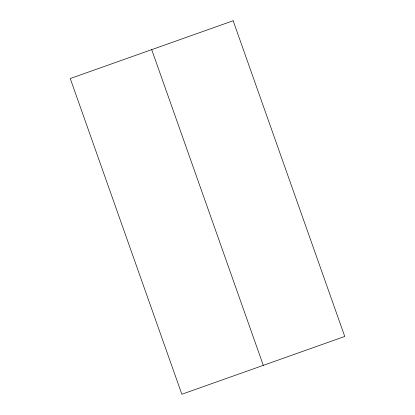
<?xml version="1.0" encoding="UTF-8"?>
<svg xmlns="http://www.w3.org/2000/svg" width="415" height="415" viewBox="0 0 415 415"><rect width="100%" height="100%" fill="white"/><g stroke="black" fill="none" stroke-linecap="round" stroke-linejoin="round"><path stroke-width="0.62" d="M151.703 49.644L263.297 365.356M233.157 20.75L70.249 78.539L181.843 394.25L344.751 336.461L233.157 20.75"/></g></svg>
